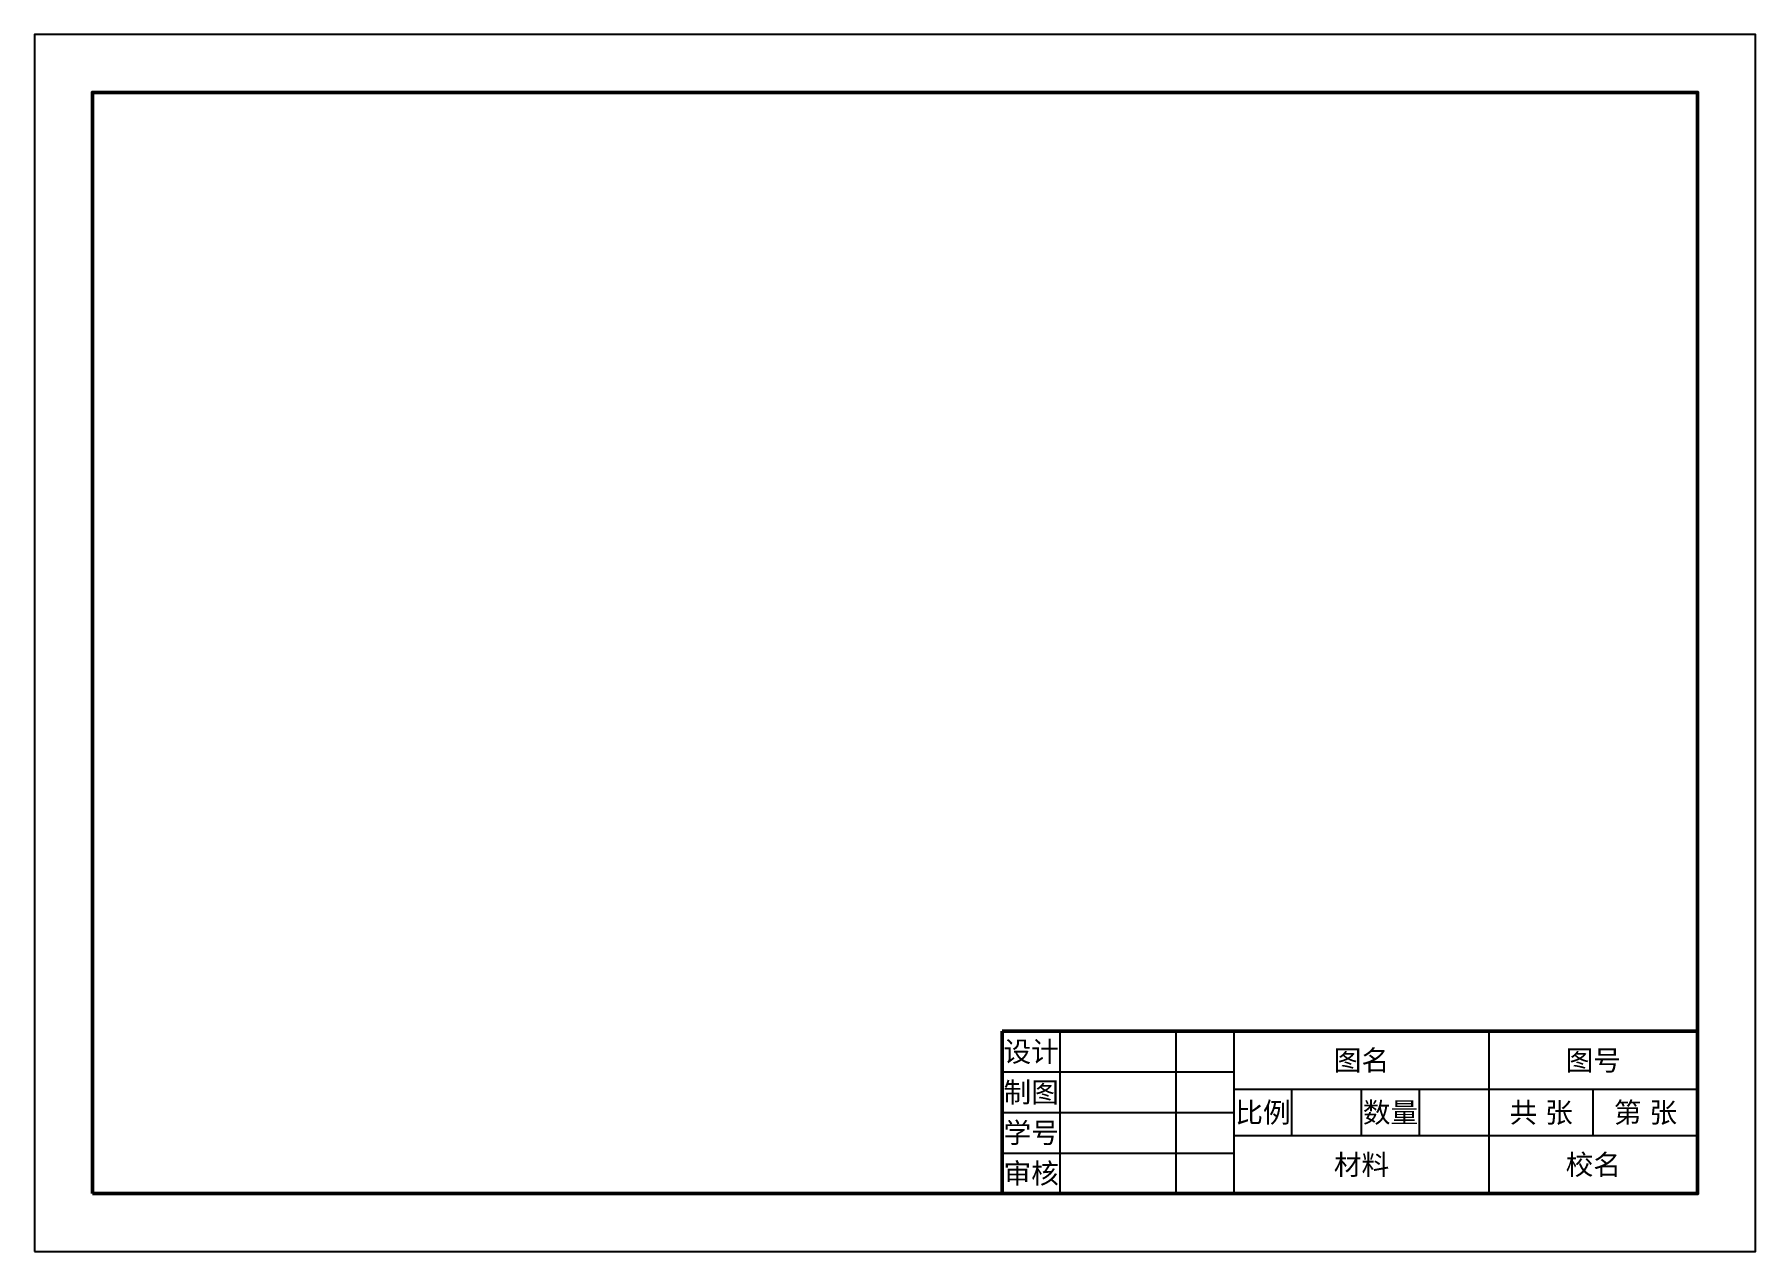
# Model space of a CAD drawing. Header units: millimetres. Extents: x 0 to 297, y 0 to 210.
import ezdxf
from ezdxf.enums import TextEntityAlignment as Align

# ---------------------------------------------------------------- set-up
doc = ezdxf.new("R2010")
doc.units = ezdxf.units.MM
for name, color, linetype, lineweight in [('01粗实线、剖切面的粗剖切线', 7, 'Continuous', 50), ('02细实线、细波浪线、细双折线', 7, 'Continuous', 25), ('11文本、细实线', 7, 'Continuous', 25)]:
    doc.layers.add(name, color=color, linetype=linetype, lineweight=lineweight)
doc.styles.add('汉字', font='arial.ttf')

msp = doc.modelspace()

# ---------------------------------------------------------------- linework, layer by layer
at = {"layer": '01粗实线、剖切面的粗剖切线'}
for p, q in [((167, 10), (167, 38)), ((167, 38), (287, 38))]:
    msp.add_line(p, q, dxfattribs=at)
msp.add_lwpolyline([(10, 10), (287, 10), (287, 200), (10, 200)], close=True, dxfattribs=at)
at = {"layer": '02细实线、细波浪线、细双折线'}
for p, q in [((177, 10), (177, 38)), ((197, 10), (197, 38)), ((207, 10), (207, 38)), ((251, 10), (251, 38)), ((167, 31), (207, 31)), ((207, 28), (287, 28)), ((217, 20), (217, 28)), ((229, 20), (229, 28)), ((239, 20), (239, 28)), ((269, 20), (269, 28)), ((167, 24), (207, 24)), ((207, 20), (287, 20)), ((167, 17), (207, 17))]:
    msp.add_line(p, q, dxfattribs=at)
at = {"layer": '02细实线、细波浪线、细双折线', "color": 0}
msp.add_lwpolyline([(0, 0), (297, 0), (297, 210), (0, 210)], close=True, dxfattribs=at)

# ---------------------------------------------------------------- texts
at = {"layer": '11文本、细实线', "style": '汉字'}
for s, p in [('设计', (172, 34.5)), ('图名', (229, 33)), ('图号', (269, 33)), ('制图', (172, 27.5)), ('比例', (212, 24)), ('数量', (234, 24)), ('共 张', (260, 24)), ('第 张', (278, 24)), ('学号', (172, 20.5)), ('审核', (172, 13.5)), ('材料', (229, 15)), ('校名', (269, 15))]:
    msp.add_text(s, height=3.5, dxfattribs=at).set_placement(p, align=Align.MIDDLE_CENTER)

doc.saveas('drawing.dxf')
